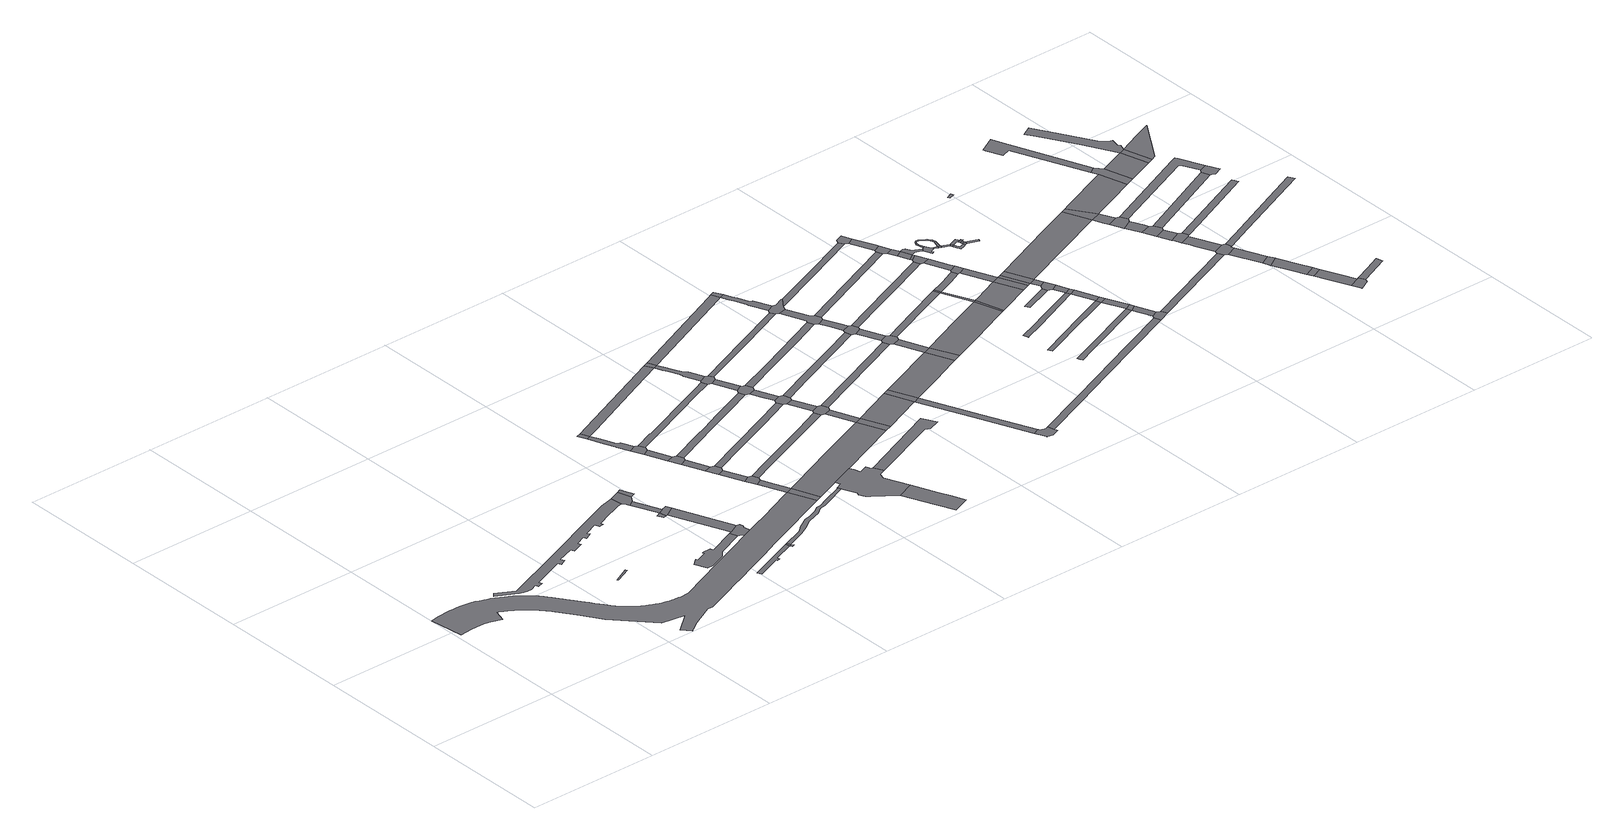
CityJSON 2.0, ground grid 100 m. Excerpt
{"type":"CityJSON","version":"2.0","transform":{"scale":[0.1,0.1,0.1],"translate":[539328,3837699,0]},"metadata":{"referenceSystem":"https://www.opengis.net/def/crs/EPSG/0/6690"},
"CityObjects":{
"road1":{"type":"Road","geometry":[{"type":"MultiSurface","lod":"1","boundaries":[[[0,1,2,3]]]}]},
"road2":{"type":"Road","attributes":{"RoadStructureAttribute.sectionType":"1"},"geometry":[{"type":"MultiSurface","lod":"1","boundaries":[[[4,5,6,7,8,9,10,11,12,13,14,15,16,17,18,19,20,21,22,23,24,25,26,27,28,29,30,31,32,33,34,35,36,37,38,39]]]}]},
"road3":{"type":"Road","attributes":{"RoadStructureAttribute.sectionType":"1"},"geometry":[{"type":"MultiSurface","lod":"1","boundaries":[[[40,41,42,43,44,45,46,47,48,49,50,51,52,53,54,55,56,57,58,59,60,61,62,63,64,65,66,67,68,69,70,71,72,73,74,75,76,77,78,79,80,81,82,83,84,85,86,87,88,89,90,91,92,93,94,95,96,97,98,99,100,101,102,103,104,105,106,107,108,109,110,111,112,113,114,115,116,117,118,119,120,121,122,123,124,125,126,127,128,129,130,131,132,133,134,135,136,137,138,139,140,141,142,143,144,145,146,147,148,149,150,151,152,153,154,155,156,157,158,159,160,161,162,163,164,165,166,167,168,169,170,171,172,173,174,175,176,177,178,179,180]]]}]},
"road4":{"type":"Road","attributes":{"RoadStructureAttribute.sectionType":"1"},"geometry":[{"type":"MultiSurface","lod":"1","boundaries":[[[181,182,183,184,185,186,187,188,189,190,191,192,193,194,195]]]}]},
"road5":{"type":"Road","attributes":{"RoadStructureAttribute.sectionType":"1"},"geometry":[{"type":"MultiSurface","lod":"1","boundaries":[[[196,197,198,199,200,201,202,203]]]}]},
"road6":{"type":"Road","geometry":[{"type":"MultiSurface","lod":"1","boundaries":[[[204,205,206,207]]]}]},
"road7":{"type":"Road","attributes":{"RoadStructureAttribute.sectionType":"1"},"geometry":[{"type":"MultiSurface","lod":"1","boundaries":[[[208,209,210,204,211]]]}]},
"road8":{"type":"Road","attributes":{"RoadStructureAttribute.sectionType":"1"},"geometry":[{"type":"MultiSurface","lod":"1","boundaries":[[[212,4,39,213,209,208,214]]]}]},
"road9":{"type":"Road","geometry":[{"type":"MultiSurface","lod":"1","boundaries":[[[215,211,204,207,216,217]]]}]},
"road10":{"type":"Road","attributes":{"RoadStructureAttribute.sectionType":"1"},"geometry":[{"type":"MultiSurface","lod":"1","boundaries":[[[217,216,218,219]]]}]},
"road11":{"type":"Road","geometry":[{"type":"MultiSurface","lod":"1","boundaries":[[[220,221,222,212,214]]]}]},
"road12":{"type":"Road","geometry":[{"type":"MultiSurface","lod":"1","boundaries":[[[223,224,225,219,218,181,195,226,180,179]]]}]},
"road13":{"type":"Road","geometry":[{"type":"MultiSurface","lod":"1","boundaries":[[[227,196,203,228]]]}]},
"road14":{"type":"Road","geometry":[{"type":"MultiSurface","lod":"1","boundaries":[[[229,230,228,203]]]}]},
"road15":{"type":"Road","attributes":{"RoadStructureAttribute.sectionType":"1"},"geometry":[{"type":"MultiSurface","lod":"1","boundaries":[[[231,232,233,234,235,236,237,238,239,227,228,240,241,242,243,244,245,246,247,248]]]}]},
"road16":{"type":"Road","geometry":[{"type":"MultiSurface","lod":"1","boundaries":[[[249,250,251,252]]]}]},
"road17":{"type":"Road","attributes":{"RoadStructureAttribute.sectionType":"1"},"geometry":[{"type":"MultiSurface","lod":"1","boundaries":[[[253,254,255,256,257,258,259,252,251,260,261,262,263,264,265,266]]]}]},
"road18":{"type":"Road","geometry":[{"type":"MultiSurface","lod":"1","boundaries":[[[266,265,267,268,269,270]]]}]},
"road19":{"type":"Road","attributes":{"RoadStructureAttribute.sectionType":"1"},"geometry":[{"type":"MultiSurface","lod":"1","boundaries":[[[268,267,271,272]]]}]},
"road20":{"type":"Road","geometry":[{"type":"MultiSurface","lod":"1","boundaries":[[[272,271,273,274,275,276]]]}]},
"road21":{"type":"Road","attributes":{"RoadStructureAttribute.sectionType":"1"},"geometry":[{"type":"MultiSurface","lod":"1","boundaries":[[[274,273,277,278]]]}]},
"road22":{"type":"Road","geometry":[{"type":"MultiSurface","lod":"1","boundaries":[[[278,277,279,280,281,282]]]}]},
"road23":{"type":"Road","attributes":{"RoadStructureAttribute.sectionType":"1"},"geometry":[{"type":"MultiSurface","lod":"1","boundaries":[[[280,279,283,284]]]}]},
"road24":{"type":"Road","geometry":[{"type":"MultiSurface","lod":"1","boundaries":[[[284,283,285,286,287,288]]]}]},
"road25":{"type":"Road","attributes":{"RoadStructureAttribute.sectionType":"1"},"geometry":[{"type":"MultiSurface","lod":"1","boundaries":[[[289,286,285,174,290]]]}]},
"road26":{"type":"Road","geometry":[{"type":"MultiSurface","lod":"1","boundaries":[[[290,174,173,291]]]}]},
"road27":{"type":"Road","attributes":{"RoadStructureAttribute.sectionType":"1"},"geometry":[{"type":"MultiSurface","lod":"1","boundaries":[[[292,293,294,249,252,295,296,297]]]}]},
"road28":{"type":"Road","geometry":[{"type":"MultiSurface","lod":"1","boundaries":[[[298,299,300,301,302,303,304,305,306,231,248,307,308,309,310,311,312,313,314,315,316,317]]]}]},
"road29":{"type":"Road","attributes":{"RoadStructureAttribute.sectionType":"1"},"geometry":[{"type":"MultiSurface","lod":"1","boundaries":[[[318,319,320,321,322,323,270,269,324,325,326,327]]]}]},
"road30":{"type":"Road","attributes":{"RoadStructureAttribute.sectionType":"1"},"geometry":[{"type":"MultiSurface","lod":"1","boundaries":[[[328,329,330,331,276,275,332,333,334,335]]]}]},
"road31":{"type":"Road","attributes":{"RoadStructureAttribute.sectionType":"1"},"geometry":[{"type":"MultiSurface","lod":"1","boundaries":[[[336,337,313,312,338,339,340]]]}]},
"road32":{"type":"Road","attributes":{"RoadStructureAttribute.sectionType":"1"},"geometry":[{"type":"MultiSurface","lod":"1","boundaries":[[[341,342,343,344,282,281,345,346,347,348]]]}]},
"road33":{"type":"Road","attributes":{"RoadStructureAttribute.sectionType":"1"},"geometry":[{"type":"MultiSurface","lod":"1","boundaries":[[[349,350,351,352,288,287,353,354,355,356]]]}]},
"road34":{"type":"Road","geometry":[{"type":"MultiSurface","lod":"1","boundaries":[[[357,358,359,360,361,362,290,291,363,304,303,364]]]}]},
"road35":{"type":"Road","geometry":[{"type":"MultiSurface","lod":"1","boundaries":[[[365,292,297,366]]]}]},
"road36":{"type":"Road","attributes":{"RoadStructureAttribute.sectionType":"1"},"geometry":[{"type":"MultiSurface","lod":"1","boundaries":[[[367,368,369,370,371,372,366,297,373,374,375,376,377,378,379,380]]]}]},
"road37":{"type":"Road","geometry":[{"type":"MultiSurface","lod":"1","boundaries":[[[380,379,318,327,381,382,383,384,385]]]}]},
"road38":{"type":"Road","attributes":{"RoadStructureAttribute.sectionType":"1"},"geometry":[{"type":"MultiSurface","lod":"1","boundaries":[[[382,381,386,387]]]}]},
"road39":{"type":"Road","attributes":{"RoadStructureAttribute.sectionType":"1"},"geometry":[{"type":"MultiSurface","lod":"1","boundaries":[[[388,389,390,391,392,317,316]]]}]},
"road40":{"type":"Road","geometry":[{"type":"MultiSurface","lod":"1","boundaries":[[[386,328,335,393,394,395,396,397,387]]]}]},
"road41":{"type":"Road","attributes":{"RoadStructureAttribute.sectionType":"1"},"geometry":[{"type":"MultiSurface","lod":"1","boundaries":[[[394,393,398,399,400]]]}]},
"road42":{"type":"Road","geometry":[{"type":"MultiSurface","lod":"1","boundaries":[[[400,399,341,348,401,402,403,404]]]}]},
"road43":{"type":"Road","attributes":{"RoadStructureAttribute.sectionType":"1"},"geometry":[{"type":"MultiSurface","lod":"1","boundaries":[[[402,401,405,406]]]}]},
"road44":{"type":"Road","geometry":[{"type":"MultiSurface","lod":"1","boundaries":[[[406,405,349,356,407,408,409,410]]]}]},
"road45":{"type":"Road","attributes":{"RoadStructureAttribute.sectionType":"1"},"geometry":[{"type":"MultiSurface","lod":"1","boundaries":[[[408,407,357,411]]]}]},
"road46":{"type":"Road","geometry":[{"type":"MultiSurface","lod":"1","boundaries":[[[411,357,364,412]]]}]},
"road47":{"type":"Road","attributes":{"RoadStructureAttribute.sectionType":"1"},"geometry":[{"type":"MultiSurface","lod":"1","boundaries":[[[413,411,412,414,415]]]}]},
"road48":{"type":"Road","attributes":{"RoadStructureAttribute.sectionType":"1"},"geometry":[{"type":"MultiSurface","lod":"1","boundaries":[[[416,417,365,366,418,419]]]}]},
"road49":{"type":"Road","attributes":{"RoadStructureAttribute.sectionType":"1"},"geometry":[{"type":"MultiSurface","lod":"1","boundaries":[[[420,421,385,384,422,423]]]}]},
"road50":{"type":"Road","geometry":[{"type":"MultiSurface","lod":"1","boundaries":[[[424,413,415,425]]]}]},
"road51":{"type":"Road","attributes":{"RoadStructureAttribute.sectionType":"1"},"geometry":[{"type":"MultiSurface","lod":"1","boundaries":[[[426,427,428,429,396,395,430,431,432]]]}]},
"road52":{"type":"Road","attributes":{"RoadStructureAttribute.sectionType":"1"},"geometry":[{"type":"MultiSurface","lod":"1","boundaries":[[[433,434,435,404,403,436,437,438]]]}]},
"road53":{"type":"Road","attributes":{"RoadStructureAttribute.sectionType":"1"},"geometry":[{"type":"MultiSurface","lod":"1","boundaries":[[[439,440,441,410,409,442,443,444]]]}]},
"road54":{"type":"Road","attributes":{"RoadStructureAttribute.sectionType":"1"},"geometry":[{"type":"MultiSurface","lod":"1","boundaries":[[[445,446,425,415,447,448,449]]]}]},
"road55":{"type":"Road","geometry":[{"type":"MultiSurface","lod":"1","boundaries":[[[450,451,452,453,454,455,456,457,458,459,460,461,462,463,464,465,466,449,448,467,468,469,470,471,472,473,474]]]}]},
"road56":{"type":"Road","attributes":{"RoadStructureAttribute.sectionType":"1"},"geometry":[{"type":"MultiSurface","lod":"1","boundaries":[[[475,476,477,424,425,478,479,480,481]]]}]},
"road57":{"type":"Road","geometry":[{"type":"MultiSurface","lod":"1","boundaries":[[[482,416,419,483]]]}]},
"road58":{"type":"Road","attributes":{"RoadStructureAttribute.sectionType":"1"},"geometry":[{"type":"MultiSurface","lod":"1","boundaries":[[[484,485,486,487,488,483,419,489,490,491,492,493,494]]]}]},
"road59":{"type":"Road","geometry":[{"type":"MultiSurface","lod":"1","boundaries":[[[495,496,497,498,426,432,499,500,501,502]]]}]},
"road60":{"type":"Road","geometry":[{"type":"MultiSurface","lod":"1","boundaries":[[[503,504,494,493,420,423,497,496,505,506]]]}]},
"road61":{"type":"Road","attributes":{"RoadStructureAttribute.sectionType":"1"},"geometry":[{"type":"MultiSurface","lod":"1","boundaries":[[[507,500,499,508,509,510]]]}]},
"road62":{"type":"Road","geometry":[{"type":"MultiSurface","lod":"1","boundaries":[[[510,509,433,438,511,512,513,514]]]}]},
"road63":{"type":"Road","attributes":{"RoadStructureAttribute.sectionType":"1"},"geometry":[{"type":"MultiSurface","lod":"1","boundaries":[[[512,511,515,516]]]}]},
"road64":{"type":"Road","geometry":[{"type":"MultiSurface","lod":"1","boundaries":[[[516,515,439,444,517,518,519,520]]]}]},
"road65":{"type":"Road","attributes":{"RoadStructureAttribute.sectionType":"1"},"geometry":[{"type":"MultiSurface","lod":"1","boundaries":[[[518,517,475,521]]]}]},
"road66":{"type":"Road","geometry":[{"type":"MultiSurface","lod":"1","boundaries":[[[521,475,481,522]]]}]},
"road67":{"type":"Road","attributes":{"RoadStructureAttribute.sectionType":"1"},"geometry":[{"type":"MultiSurface","lod":"1","boundaries":[[[523,524,520,519,525,526,527]]]}]},
"road68":{"type":"Road","attributes":{"RoadStructureAttribute.sectionType":"1"},"geometry":[{"type":"MultiSurface","lod":"1","boundaries":[[[528,529,521,522,530,531,532,533,534]]]}]},
"road69":{"type":"Road","attributes":{"RoadStructureAttribute.sectionType":"1"},"geometry":[{"type":"MultiSurface","lod":"1","boundaries":[[[535,536,537,538,474,473,539,540,541]]]}]},
"road70":{"type":"Road","attributes":{"RoadStructureAttribute.sectionType":"1"},"geometry":[{"type":"MultiSurface","lod":"1","boundaries":[[[542,543,506,505,544,545]]]}]},
"road71":{"type":"Road","attributes":{"RoadStructureAttribute.sectionType":"1"},"geometry":[{"type":"MultiSurface","lod":"1","boundaries":[[[546,547,502,501,548,549]]]}]},
"road72":{"type":"Road","attributes":{"RoadStructureAttribute.sectionType":"1"},"geometry":[{"type":"MultiSurface","lod":"1","boundaries":[[[550,551,514,513,552,553,554,555,556,557,558]]]}]},
"road73":{"type":"Road","geometry":[{"type":"MultiSurface","lod":"1","boundaries":[[[559,523,527,560]]]}]},
"road74":{"type":"Road","attributes":{"RoadStructureAttribute.sectionType":"1"},"geometry":[{"type":"MultiSurface","lod":"1","boundaries":[[[560,527,528,561]]]}]},
"road75":{"type":"Road","geometry":[{"type":"MultiSurface","lod":"1","boundaries":[[[561,528,534,562]]]}]},
"road76":{"type":"Road","attributes":{"RoadStructureAttribute.sectionType":"1"},"geometry":[{"type":"MultiSurface","lod":"1","boundaries":[[[563,564,565,566,567,568,569,570,571,572]]]}]},
"road77":{"type":"Road","attributes":{"RoadStructureAttribute.sectionType":"1"},"geometry":[{"type":"MultiSurface","lod":"1","boundaries":[[[573,574,575,576,577,559,560,578,579,580,581]]]}]},
"road78":{"type":"Road","attributes":{"RoadStructureAttribute.sectionType":"1"},"geometry":[{"type":"MultiSurface","lod":"1","boundaries":[[[582,583,584,585,586,587,588,589]]]}]},
"road79":{"type":"Road","attributes":{"RoadStructureAttribute.sectionType":"1"},"geometry":[{"type":"MultiSurface","lod":"1","boundaries":[[[590,591,592,593,594,595,596,597,598]]]}]},
"road80":{"type":"Road","attributes":{"RoadStructureAttribute.sectionType":"1"},"geometry":[{"type":"MultiSurface","lod":"1","boundaries":[[[599,600,601,602,561,562,603,604]]]}]},
"road81":{"type":"Road","geometry":[{"type":"MultiSurface","lod":"1","boundaries":[[[605,606,542,545,607,608]]]}]},
"road82":{"type":"Road","attributes":{"RoadStructureAttribute.sectionType":"1"},"geometry":[{"type":"MultiSurface","lod":"1","boundaries":[[[609,608,607,610,611]]]}]},
"road83":{"type":"Road","geometry":[{"type":"MultiSurface","lod":"1","boundaries":[[[611,610,546,549,612,613]]]}]},
"road84":{"type":"Road","geometry":[{"type":"MultiSurface","lod":"1","boundaries":[[[614,615,613,612,616,617]]]}]},
"road85":{"type":"Road","attributes":{"RoadStructureAttribute.sectionType":"1"},"geometry":[{"type":"MultiSurface","lod":"1","boundaries":[[[617,616,618,619]]]}]},
"road86":{"type":"Road","attributes":{"RoadStructureAttribute.sectionType":"1"},"geometry":[{"type":"MultiSurface","lod":"1","boundaries":[[[619,618,620,621]]]}]},
"road87":{"type":"Road","geometry":[{"type":"MultiSurface","lod":"1","boundaries":[[[621,620,550,558,622,623,624]]]}]},
"road88":{"type":"Road","attributes":{"RoadStructureAttribute.sectionType":"1"},"geometry":[{"type":"MultiSurface","lod":"1","boundaries":[[[625,626,627,628,629,630,631]]]}]},
"road89":{"type":"Road","attributes":{"RoadStructureAttribute.sectionType":"1"},"geometry":[{"type":"MultiSurface","lod":"1","boundaries":[[[632,624,623,633,634]]]}]},
"road90":{"type":"Road","geometry":[{"type":"MultiSurface","lod":"1","boundaries":[[[635,636,634,633,573,581,637,638]]]}]},
"road91":{"type":"Road","attributes":{"RoadStructureAttribute.sectionType":"1"},"geometry":[{"type":"MultiSurface","lod":"1","boundaries":[[[638,637,599,639]]]}]},
"road92":{"type":"Road","geometry":[{"type":"MultiSurface","lod":"1","boundaries":[[[639,599,604,640]]]}]},
"road93":{"type":"Road","geometry":[{"type":"MultiSurface","lod":"1","boundaries":[[[641,642,643,617,619,644,645,646,647]]]}]},
"road94":{"type":"Road","attributes":{"RoadStructureAttribute.sectionType":"1"},"geometry":[{"type":"MultiSurface","lod":"1","boundaries":[[[648,639,640,649,650,651]]]}]},
"road95":{"type":"Road","geometry":[{"type":"MultiSurface","lod":"1","boundaries":[[[652,653,654,655,656,657,647,646,658,659,660,661,662,663]]]}]},
"road96":{"type":"Road","geometry":[{"type":"MultiSurface","lod":"1","boundaries":[[[664,648,651,665]]]}]},
"road97":{"type":"Road","attributes":{"RoadStructureAttribute.sectionType":"1"},"geometry":[{"type":"MultiSurface","lod":"1","boundaries":[[[665,651,666,667]]]}]},
"road98":{"type":"Road","geometry":[{"type":"MultiSurface","lod":"1","boundaries":[[[667,666,668,625,631,669,670,671]]]}]},
"road99":{"type":"Road","geometry":[{"type":"MultiSurface","lod":"1","boundaries":[[[663,662,672,673]]]}]},
"road100":{"type":"Road","attributes":{"RoadStructureAttribute.sectionType":"1"},"geometry":[{"type":"MultiSurface","lod":"1","boundaries":[[[671,670,674,675,590,676]]]}]},
"road101":{"type":"Road","geometry":[{"type":"MultiSurface","lod":"1","boundaries":[[[677,678,679,680,681,682,683,684,685,686,687,656,655,688,689,690,691,692,693,694,695,673,696]]]}]},
"road102":{"type":"Road","geometry":[{"type":"MultiSurface","lod":"1","boundaries":[[[676,590,598,697]]]}]},
"road103":{"type":"Road","geometry":[{"type":"MultiSurface","lod":"1","boundaries":[[[673,672,698,699,696]]]}]},
"road104":{"type":"Road","attributes":{"RoadStructureAttribute.sectionType":"1"},"geometry":[{"type":"MultiSurface","lod":"1","boundaries":[[[697,598,700,563,701]]]}]},
"road105":{"type":"Road","geometry":[{"type":"MultiSurface","lod":"1","boundaries":[[[701,563,572,702]]]}]},
"road106":{"type":"Road","attributes":{"RoadStructureAttribute.sectionType":"1"},"geometry":[{"type":"MultiSurface","lod":"1","boundaries":[[[702,572,703,582,704]]]}]},
"road107":{"type":"Road","geometry":[{"type":"MultiSurface","lod":"1","boundaries":[[[699,698,705,706]]]}]},
"road108":{"type":"Road","geometry":[{"type":"MultiSurface","lod":"1","boundaries":[[[704,582,589,707]]]}]},
"road109":{"type":"Road","attributes":{"RoadStructureAttribute.sectionType":"1"},"geometry":[{"type":"MultiSurface","lod":"1","boundaries":[[[707,589,708,709]]]}]},
"road110":{"type":"Road","geometry":[{"type":"MultiSurface","lod":"1","boundaries":[[[706,705,710,711,712]]]}]},
"road111":{"type":"Road","geometry":[{"type":"MultiSurface","lod":"1","boundaries":[[[709,708,535,541,713,714]]]}]},
"road112":{"type":"Road","geometry":[{"type":"MultiSurface","lod":"1","boundaries":[[[715,716,717,718,711,710,719,720,721,722,723,724]]]}]},
"road113":{"type":"Road","geometry":[{"type":"MultiSurface","lod":"1","boundaries":[[[725,726,712,711,727,728,729,730]]]}]},
"road114":{"type":"Road","geometry":[{"type":"MultiSurface","lod":"1","boundaries":[[[731,732,733,724,723,734]]]}]},
"road115":{"type":"Road","geometry":[{"type":"MultiSurface","lod":"1","boundaries":[[[730,729,735,736]]]}]},
"road116":{"type":"Road","geometry":[{"type":"MultiSurface","lod":"1","boundaries":[[[736,735,732,731]]]}]},
"road117":{"type":"Road","geometry":[{"type":"MultiSurface","lod":"1","boundaries":[[[737,738,730,736]]]}]},
"road118":{"type":"Road","geometry":[{"type":"MultiSurface","lod":"1","boundaries":[[[739,740,741,742,731,734]]]}]},
"road119":{"type":"Road","attributes":{"RoadStructureAttribute.sectionType":"1"},"geometry":[{"type":"MultiSurface","lod":"1","boundaries":[[[743,744,664,665,745,746,747]]]}]},
"road120":{"type":"Road","attributes":{"RoadStructureAttribute.sectionType":"1"},"geometry":[{"type":"MultiSurface","lod":"1","boundaries":[[[748,714,713,749]]]}]},
"road121":{"type":"Road","geometry":[{"type":"MultiSurface","lod":"1","boundaries":[[[750,751,752,753]]]}]},
"road122":{"type":"Road","geometry":[{"type":"MultiSurface","lod":"1","boundaries":[[[754,743,747,755]]]}]},
"road123":{"type":"Road","attributes":{"RoadStructureAttribute.sectionType":"1"},"geometry":[{"type":"MultiSurface","lod":"1","boundaries":[[[755,747,756,757,758]]]}]},
"road124":{"type":"Road","geometry":[{"type":"MultiSurface","lod":"1","boundaries":[[[758,757,759,760,761,762,763]]]}]},
"road125":{"type":"Road","attributes":{"RoadStructureAttribute.sectionType":"1"},"geometry":[{"type":"MultiSurface","lod":"1","boundaries":[[[764,760,759,765,766,767]]]}]},
"road126":{"type":"Road","geometry":[{"type":"MultiSurface","lod":"1","boundaries":[[[767,766,768,769,770,771]]]}]},
"road127":{"type":"Road","attributes":{"RoadStructureAttribute.sectionType":"1"},"geometry":[{"type":"MultiSurface","lod":"1","boundaries":[[[769,768,772,773]]]}]},
"road128":{"type":"Road","geometry":[{"type":"MultiSurface","lod":"1","boundaries":[[[774,773,772,775,776,777,778,779,780]]]}]},
"road129":{"type":"Road","attributes":{"RoadStructureAttribute.sectionType":"1"},"geometry":[{"type":"MultiSurface","lod":"1","boundaries":[[[777,776,781,782,783,784]]]}]},
"road130":{"type":"Road","geometry":[{"type":"MultiSurface","lod":"1","boundaries":[[[785,784,783,786,748,749,787,788,789,790,791,792,793]]]}]},
"road131":{"type":"Road","attributes":{"RoadStructureAttribute.sectionType":"1"},"geometry":[{"type":"MultiSurface","lod":"1","boundaries":[[[789,788,794,795]]]}]},
"road132":{"type":"Road","geometry":[{"type":"MultiSurface","lod":"1","boundaries":[[[795,794,796,797]]]}]},
"road133":{"type":"Road","attributes":{"RoadStructureAttribute.sectionType":"1"},"geometry":[{"type":"MultiSurface","lod":"1","boundaries":[[[798,799,800,797,796,801,802,803]]]}]},
"road134":{"type":"Road","geometry":[{"type":"MultiSurface","lod":"1","boundaries":[[[803,802,804,805]]]}]},
"road135":{"type":"Road","attributes":{"RoadStructureAttribute.sectionType":"1"},"geometry":[{"type":"MultiSurface","lod":"1","boundaries":[[[806,805,804,807,808,809]]]}]},
"road136":{"type":"Road","attributes":{"RoadStructureAttribute.sectionType":"1"},"geometry":[{"type":"MultiSurface","lod":"1","boundaries":[[[810,811,754,755,812,813,814]]]}]},
"road137":{"type":"Road","geometry":[{"type":"MultiSurface","lod":"1","boundaries":[[[815,809,808,816,817,818,819,820]]]}]},
"road138":{"type":"Road","attributes":{"RoadStructureAttribute.sectionType":"1"},"geometry":[{"type":"MultiSurface","lod":"1","boundaries":[[[821,822,823,824,825,826,827,828]]]}]},
"road139":{"type":"Road","attributes":{"RoadStructureAttribute.sectionType":"1"},"geometry":[{"type":"MultiSurface","lod":"1","boundaries":[[[829,830,815,820,831]]]}]},
"road140":{"type":"Road","attributes":{"RoadStructureAttribute.sectionType":"1"},"geometry":[{"type":"MultiSurface","lod":"1","boundaries":[[[832,771,770,833]]]}]},
"road141":{"type":"Road","geometry":[{"type":"MultiSurface","lod":"1","boundaries":[[[828,827,810,814,834,835]]]}]},
"road142":{"type":"Road","attributes":{"RoadStructureAttribute.sectionType":"1"},"geometry":[{"type":"MultiSurface","lod":"1","boundaries":[[[836,837,780,779,838,839,840]]]}]},
"road143":{"type":"Road","attributes":{"RoadStructureAttribute.sectionType":"1"},"geometry":[{"type":"MultiSurface","lod":"1","boundaries":[[[841,842,843,763,762,844,845,846,847]]]}]},
"road144":{"type":"Road","attributes":{"RoadStructureAttribute.sectionType":"1"},"geometry":[{"type":"MultiSurface","lod":"1","boundaries":[[[848,849,850,793,792,851,852,853]]]}]},
"road145":{"type":"Road","attributes":{"RoadStructureAttribute.sectionType":"1"},"geometry":[{"type":"MultiSurface","lod":"1","boundaries":[[[854,835,834,855]]]}]},
"road146":{"type":"Road","attributes":{"RoadStructureAttribute.sectionType":"1"},"geometry":[{"type":"MultiSurface","lod":"1","boundaries":[[[856,857,858,859,860,861,862,863,864,865,866,867,854,868]]]}]},
"road147":{"type":"Road","geometry":[{"type":"MultiSurface","lod":"1","boundaries":[[[868,854,855,869]]]}]},
"road148":{"type":"Road","geometry":[{"type":"MultiSurface","lod":"1","boundaries":[[[847,846,870,871,832,833,872,873,874,875]]]}]},
"road149":{"type":"Road","attributes":{"RoadStructureAttribute.sectionType":"1"},"geometry":[{"type":"MultiSurface","lod":"1","boundaries":[[[876,877,878,868,869,879]]]}]}
},
"vertices":[
[1256,798,0],[1376,852,0],[1370,865,0],[1251,808,0],
[1876,1599,0],[1772,1573,0],[1661,1528,0],[1637,1519,0],[1124,1307,0],[669,1125,0],[536,1199,0],[511,1171,0],[659,1093,0],[687,1080,0],[714,1078,0],[754,1078,0],[804,1099,0],[812,1074,0],[854,1089,0],[846,1114,0],[1090,1214,0],[1103,1189,0],[1150,1212,0],[1137,1240,0],[1264,1287,0],[1275,1259,0],[1359,1294,0],[1352,1319,0],[1426,1353,0],[1437,1330,0],[1489,1353,0],[1479,1376,0],[1583,1419,0],[1598,1387,0],[1633,1392,0],[1626,1412,0],[1673,1430,0],[1695,1442,0],[1845,1499,0],[1882,1507,0],
[2087,628,0],[1867,538,0],[1496,382,0],[1488,381,0],[1469,380,0],[1448,380,0],[1429,379,0],[1411,380,0],[1391,381,0],[1372,383,0],[1357,385,0],[1339,388,0],[1322,392,0],[1308,396,0],[1286,402,0],[1272,407,0],[1246,416,0],[1228,423,0],[1204,435,0],[1188,442,0],[1173,450,0],[1157,460,0],[1142,469,0],[1128,478,0],[1111,491,0],[1101,499,0],[1088,509,0],[1075,521,0],[1061,534,0],[1049,544,0],[1038,556,0],[1028,568,0],[1019,580,0],[1010,593,0],[997,612,0],[984,630,0],[968,654,0],[948,683,0],[930,710,0],[913,735,0],[898,757,0],[884,777,0],[872,795,0],[856,817,0],[841,839,0],[828,857,0],[814,878,0],[801,897,0],[786,918,0],[770,940,0],[754,957,0],[743,971,0],[733,983,0],[715,1001,0],[699,1015,0],[684,1030,0],[664,1049,0],[643,1064,0],[628,1076,0],[606,1091,0],[583,1106,0],[560,1121,0],[535,1135,0],[504,1150,0],[478,1161,0],[455,1170,0],[435,1178,0],[404,1188,0],[377,1197,0],[353,1204,0],[330,1209,0],[308,1212,0],[285,1215,0],[260,1217,0],[233,1218,0],[206,1219,0],[180,1219,0],[138,1218,0],[113,1216,0],[70,1211,0],[47,1207,0],[22,1202,0],[7,1198,0],[37,942,0],[40,942,0],[143,954,0],[237,950,0],[286,939,0],[367,912,0],[393,1006,0],[408,1000,0],[423,994,0],[438,987,0],[449,980,0],[462,974,0],[476,966,0],[486,960,0],[497,953,0],[512,944,0],[527,933,0],[541,922,0],[559,909,0],[574,895,0],[586,885,0],[598,873,0],[613,859,0],[625,845,0],[638,831,0],[652,813,0],[666,797,0],[676,782,0],[686,766,0],[702,743,0],[782,622,0],[871,484,0],[1123,215,0],[1298,184,0],[1157,70,0],[1210,8,0],[1220,16,0],[1225,20,0],[1294,67,0],[1462,154,0],[1501,147,0],[1711,234,0],[1779,262,0],[1887,307,0],[2003,355,0],[2006,356,0],[2171,425,0],[2326,490,0],[2430,532,0],[2832,698,0],[2877,717,0],[2794,918,0],[2577,829,0],[2533,811,0],[2349,736,0],[2341,733,0],[2309,719,0],[2243,692,0],
[2179,772,0],[1968,686,0],[1958,706,0],[1903,707,0],[1890,702,0],[1895,690,0],[1808,654,0],[1801,669,0],[1792,665,0],[1754,629,0],[1794,540,0],[1841,541,0],[1957,589,0],[1993,630,0],[2201,717,0],
[2364,433,0],[1999,286,0],[2012,254,0],[2194,328,0],[2199,316,0],[2221,323,0],[2216,341,0],[2375,405,0],
[2002,1261,0],[1967,1245,0],[1983,1203,0],[2009,1208,0],
[1957,1485,0],[1917,1460,0],[1923,1447,0],[2041,1283,0],
[1960,1634,0],[1902,1495,0],[1989,1531,0],
[2083,1299,0],[2023,1211,0],[2100,1257,0],
[2199,780,0],[2277,823,0],
[2004,1538,0],[2027,1548,0],[1988,1646,0],
[2297,770,0],[2307,790,0],[2300,817,0],[2230,706,0],
[2382,441,0],[2393,415,0],
[2386,387,0],[2403,393,0],
[3081,746,0],[2923,685,0],[2855,659,0],[2818,654,0],[2778,626,0],[2716,601,0],[2664,588,0],[2587,544,0],[2539,504,0],[2535,471,0],[2599,509,0],[2666,553,0],[2736,576,0],[2776,591,0],[2826,629,0],[2878,640,0],[2923,658,0],[3090,727,0],
[2249,2346,0],[2213,2331,0],[2240,2266,0],[2277,2281,0],
[2375,2087,0],[2373,2091,0],[2369,2089,0],[2353,2096,0],[2350,2104,0],[2315,2189,0],[2300,2224,0],[2264,2208,0],[2278,2173,0],[2313,2088,0],[2316,2081,0],[2319,2064,0],[2357,1974,0],[2412,1997,0],
[2396,1879,0],[2447,1911,0],[2458,1940,0],[2439,1987,0],
[2462,1720,0],[2516,1742,0],
[2499,1633,0],[2553,1655,0],[2564,1683,0],[2546,1729,0],
[2566,1471,0],[2622,1485,0],
[2604,1378,0],[2657,1400,0],[2668,1429,0],[2652,1476,0],
[2676,1205,0],[2726,1235,0],
[2710,1121,0],[2760,1151,0],[2770,1178,0],[2755,1225,0],
[2800,1055,0],[2848,942,0],
[2922,735,0],
[3115,2720,0],[2903,2629,0],[2324,2378,0],[2352,2313,0],[2904,2552,0],[3144,2656,0],
[3413,791,0],[3400,794,0],[3387,832,0],[3322,808,0],[3306,856,0],[3294,888,0],[3114,814,0],[3129,777,0],[3078,754,0],[3134,621,0],[3127,595,0],[3149,552,0],[3152,547,0],[3172,532,0],[3327,417,0],[3461,473,0],[3385,657,0],[3397,697,0],[3449,719,0],[3414,791,0],
[3260,2321,0],[3183,2290,0],[2971,2203,0],[2726,2100,0],[2593,2046,0],[2591,2051,0],[2610,2003,0],[2938,2141,0],[3116,2214,0],[3276,2279,0],
[3360,2067,0],[3072,1948,0],[2911,1880,0],[2816,1841,0],[2803,1782,0],[2911,1827,0],[3175,1936,0],[3378,2020,0],
[3578,193,0],[3538,289,0],[3429,173,0],[3484,42,0],[3617,97,0],
[3464,1814,0],[3226,1715,0],[2966,1606,0],[2914,1584,0],[2914,1532,0],[2952,1547,0],[3230,1662,0],[3485,1769,0],
[3567,1559,0],[3371,1477,0],[3087,1361,0],[2917,1291,0],[2917,1238,0],[3050,1292,0],[3349,1414,0],[3587,1512,0],
[3698,1293,0],[3689,1289,0],[3308,1133,0],[2920,972,0],[2912,969,0],[2857,946,0],[3047,787,0],[3783,1090,0],
[3152,2736,0],[3180,2672,0],
[3279,2477,0],[3268,2488,0],[3262,2493,0],[3257,2498,0],[3221,2580,0],[3205,2615,0],[3169,2599,0],[3184,2565,0],[3219,2488,0],[3221,2482,0],[3221,2477,0],[3222,2454,0],[3270,2339,0],[3325,2365,0],
[3302,2268,0],[3354,2292,0],[3353,2292,0],[3365,2320,0],[3348,2358,0],
[3371,2096,0],[3423,2127,0],
[3982,941,0],[4020,924,0],[4102,954,0],[4051,1062,0],[3571,858,0],
[3406,2010,0],[3461,2030,0],[3473,2060,0],[3452,2107,0],[3427,2117,0],
[3440,1927,0],[3475,1842,0],[3528,1865,0],
[3509,1760,0],[3565,1779,0],[3575,1804,0],[3559,1854,0],
[3579,1585,0],[3635,1607,0],
[3613,1502,0],[3669,1523,0],[3680,1551,0],[3662,1599,0],
[3754,1315,0],
[3837,1112,0],
[4071,1447,0],[4149,1241,0],[4155,1243,0],
[4012,3109,0],[3985,3097,0],[4013,3033,0],[4041,3046,0],
[4159,2694,0],[3778,2536,0],[3795,2496,0],[4179,2655,0],
[4117,1466,0],[4201,1263,0],
[4266,2442,0],[3913,2297,0],[3729,2220,0],[3697,2207,0],[3759,2178,0],[4050,2298,0],[4284,2394,0],
[4371,2191,0],[4129,2092,0],[3876,1986,0],[3797,1899,0],[4172,2055,0],[4385,2143,0],
[4475,1936,0],[4278,1855,0],[4000,1740,0],[3964,1669,0],[4226,1779,0],[4492,1889,0],
[4535,464,0],[4381,835,0],[4316,857,0],[4488,442,0],[4536,462,0],
[4589,438,0],[4580,437,0],[4573,438,0],[4566,440,0],[4564,441,0],[4561,442,0],[4558,443,0],[4556,443,0],[4553,445,0],[4551,446,0],[4549,448,0],[4547,449,0],[4545,451,0],[4543,453,0],[4541,455,0],[4539,457,0],[4538,460,0],[4522,359,0],[4523,355,0],[4527,354,0],[4568,347,0],[4627,368,0],[4622,380,0],[4616,393,0],[4603,444,0],
[4604,1669,0],[4596,1665,0],[4225,1511,0],[4444,1364,0],[4641,1447,0],[4672,1460,0],[4688,1466,0],
[4048,3126,0],[4077,3062,0],
[4172,2879,0],[4155,2887,0],[4153,2888,0],[4117,2970,0],[4102,3004,0],[4066,2988,0],[4081,2953,0],[4116,2872,0],[4118,2854,0],[4172,2722,0],[4228,2749,0],
[4333,2493,0],[4263,2662,0],[4205,2646,0],[4278,2463,0],[4312,2385,0],[4368,2407,0],[4378,2435,0],[4360,2482,0],
[4325,2772,0],[4257,2741,0],[4275,2694,0],[4328,2768,0],
[4412,2302,0],[4348,2301,0],[4381,2220,0],[4439,2237,0],
[4414,2134,0],[4470,2161,0],[4479,2184,0],[4462,2230,0],
[4484,1963,0],[4542,1986,0],
[4518,1877,0],[4577,1899,0],[4589,1929,0],[4570,1975,0],
[4662,1692,0],
[4753,1493,0],
[5141,2212,0],[4846,2090,0],[4720,1984,0],[4931,2072,0],[5158,2165,0],
[5254,1939,0],[5002,1834,0],[4808,1516,0],[5044,1613,0],[5051,1616,0],[5302,1721,0],[5315,1726,0],
[6010,1028,0],[5387,770,0],[5311,738,0],[4943,585,0],[4964,538,0],[5312,683,0],[6029,982,0],
[5063,3069,0],[4652,2899,0],[4669,2858,0],[5084,3030,0],
[5173,2821,0],[4751,2646,0],[4772,2599,0],[5191,2774,0],
[5278,2568,0],[4640,2304,0],[4772,2306,0],[4773,2306,0],[5060,2424,0],[5101,2441,0],[5189,2477,0],[5235,2497,0],[5294,2522,0],
[5154,2217,0],[5173,2171,0],
[5270,1947,0],
[5331,1733,0],
[5861,1439,0],[5678,1363,0],[5644,1349,0],[5229,1176,0],[5227,1175,0],[5236,1159,0],[5245,1143,0],[5644,1306,0],[5693,1326,0],[5877,1400,0],
[5383,2315,0],[5377,2312,0],[5296,2276,0],[5274,2266,0],[5228,2247,0],[5174,2172,0],[5187,2177,0],[5297,2222,0],[5403,2269,0],
[5947,1232,0],[5422,1017,0],[5304,969,0],[5312,949,0],[5320,929,0],[5438,981,0],[5489,1003,0],[5962,1197,0],
[5778,1641,0],[5476,1515,0],[5371,1473,0],[5225,1413,0],[5231,1393,0],[5238,1373,0],[5239,1374,0],[5386,1436,0],[5792,1607,0],
[5512,2048,0],[5502,2043,0],[5299,1957,0],[5277,1949,0],[5376,1751,0],[5596,1842,0],
[5131,3120,0],[5075,3096,0],[5109,3017,0],[5161,3048,0],
[5228,2889,0],[5182,2845,0],[5237,2868,0],
[5217,2762,0],[5272,2785,0],
[5294,2732,0],[5292,2740,0],[5246,2693,0],[5297,2724,0],
[5280,2612,0],[5331,2644,0],
[5288,2595,0],[5338,2627,0],
[5298,2524,0],[5320,2516,0],[5374,2537,0],
[5693,1774,0],[5674,1766,0],[5469,1684,0],[5476,1665,0],[5484,1647,0],[5689,1729,0],[5708,1736,0],
[5433,2391,0],[5392,2335,0],[5447,2359,0],
[5467,2313,0],[5463,2322,0],[5418,2275,0],[5473,2298,0],
[5567,2069,0],
[5653,1866,0],
[5362,2684,0],[5342,2726,0],[5324,2734,0],[5362,2656,0],[5403,2641,0],[5415,2637,0],[5430,2655,0],
[5597,2081,0],[5669,1873,0],[5679,1878,0],[5680,1878,0],
[5470,2645,0],[5462,2657,0],[5456,2667,0],[5455,2670,0],[5442,2660,0],[5434,2656,0],[5422,2620,0],[5441,2572,0],[5458,2580,0],[5450,2597,0],[5490,2610,0],[5488,2625,0],
[5649,2102,0],[5732,1899,0],
[5710,1807,0],[5758,1836,0],
[5699,1784,0],[5722,1732,0],[5743,1725,0],[5791,1754,0],
[5516,2600,0],[5523,2616,0],
[5776,1646,0],[5777,1642,0],[5829,1662,0],
[5545,2636,0],[5552,2671,0],[5547,2698,0],[5530,2723,0],[5524,2731,0],[5479,2758,0],[5461,2760,0],[5449,2755,0],[5439,2742,0],[5432,2722,0],[5432,2718,0],[5444,2712,0],[5446,2740,0],[5454,2747,0],[5474,2748,0],[5522,2715,0],[5534,2696,0],[5540,2673,0],[5532,2647,0],[5540,2613,0],
[5843,1628,0],
[5536,2591,0],[5543,2608,0],
[5860,1442,0],[5912,1460,0],
[5928,1421,0],
[5945,1237,0],[5994,1261,0],
[5591,2569,0],[5601,2584,0],
[6008,1225,0],
[6020,1055,0],[6069,1078,0],
[5595,2558,0],[5611,2564,0],[5603,2584,0],
[6117,1018,0],[6097,1066,0],
[5650,2523,0],[5629,2514,0],[5624,2527,0],[5622,2531,0],[5609,2520,0],[5611,2514,0],[5619,2494,0],[5654,2507,0],[5679,2517,0],[5673,2532,0],
[5674,2593,0],[5668,2609,0],[5621,2567,0],[5658,2579,0],[5660,2573,0],[5678,2582,0],
[5693,2545,0],[5670,2542,0],[5671,2539,0],[5694,2522,0],
[5665,2557,0],[5688,2565,0],
[5703,2570,0],[5693,2587,0],
[5774,2493,0],[5780,2505,0],[5781,2508,0],[5727,2531,0],
[6414,2419,0],[6168,2320,0],[5736,1901,0],[6496,2216,0],[6496,2215,0],
[6843,1375,0],[6863,1329,0],
[5974,3021,0],[6019,3038,0],[6012,3057,0],[5967,3038,0],
[6456,2436,0],[6579,2250,0],
[6531,2134,0],[6546,2102,0],[6628,2138,0],
[6588,2004,0],[6668,2046,0],[6681,2069,0],[6683,2073,0],[6657,2132,0],
[6711,1950,0],[6614,1944,0],[6638,1890,0],[6724,1919,0],
[6681,1790,0],[6766,1823,0],[6777,1848,0],[6750,1907,0],
[6724,1692,0],[6808,1728,0],
[6822,1722,0],[6735,1668,0],[6754,1624,0],[6837,1660,0],[6847,1664,0],[6857,1669,0],[6836,1716,0],
[6779,1565,0],[6793,1534,0],[6850,1403,0],[6934,1437,0],
[6948,1432,0],[6843,1377,0],[6864,1329,0],[6888,1320,0],[6971,1356,0],[6961,1379,0],[6966,1381,0],[6970,1382,0],[6961,1428,0],
[6987,1093,0],[7066,1138,0],
[7011,1038,0],[7089,1088,0],
[7192,853,0],[7155,934,0],[7094,1076,0],[7075,892,0],[7114,802,0],[7198,839,0],
[7134,756,0],[7218,793,0],
[7275,661,0],[7167,681,0],[7243,508,0],[7327,545,0],
[6898,2620,0],[6489,2451,0],[6593,2256,0],[6758,2325,0],[6958,2407,0],
[7336,549,0],[7271,444,0],[7276,435,0],[7355,482,0],[7360,494,0],[7365,507,0],
[6670,3347,0],[6647,3406,0],[6525,3338,0],[6533,3320,0],[6582,3201,0],[6649,3227,0],[6876,2675,0],[6922,2703,0],
[7583,658,0],[7466,606,0],[7598,608,0],
[7416,2207,0],[7443,2147,0],
[7029,2436,0],[6970,2650,0],
[7510,2011,0],[6958,1769,0],[6977,1721,0],[7452,1931,0],[7530,1966,0],
[7414,2439,0],[7405,2459,0],[7371,2444,0],[7360,2368,0],[7377,2362,0],[7435,2234,0],[7494,2260,0],
[7810,1803,0],[7556,1691,0],[7081,1481,0],[7110,1443,0],[7190,1478,0],[7831,1757,0],
[7176,2735,0],[7236,2520,0],
[7240,2803,0],[7228,2817,0],[7242,2885,0],[7212,2896,0],[7190,2911,0],[7173,2926,0],[7158,2943,0],[7028,3177,0],[6928,3356,0],[6854,3313,0],[6897,3239,0],[7046,2983,0],[7222,2754,0],
[7283,2539,0],
[7430,2226,0],[7424,2218,0],[7453,2144,0],[7469,2138,0],[7479,2135,0],[7538,2161,0],
[7532,2883,0],[7522,2879,0],[7394,2826,0],[7318,2554,0]
]}
